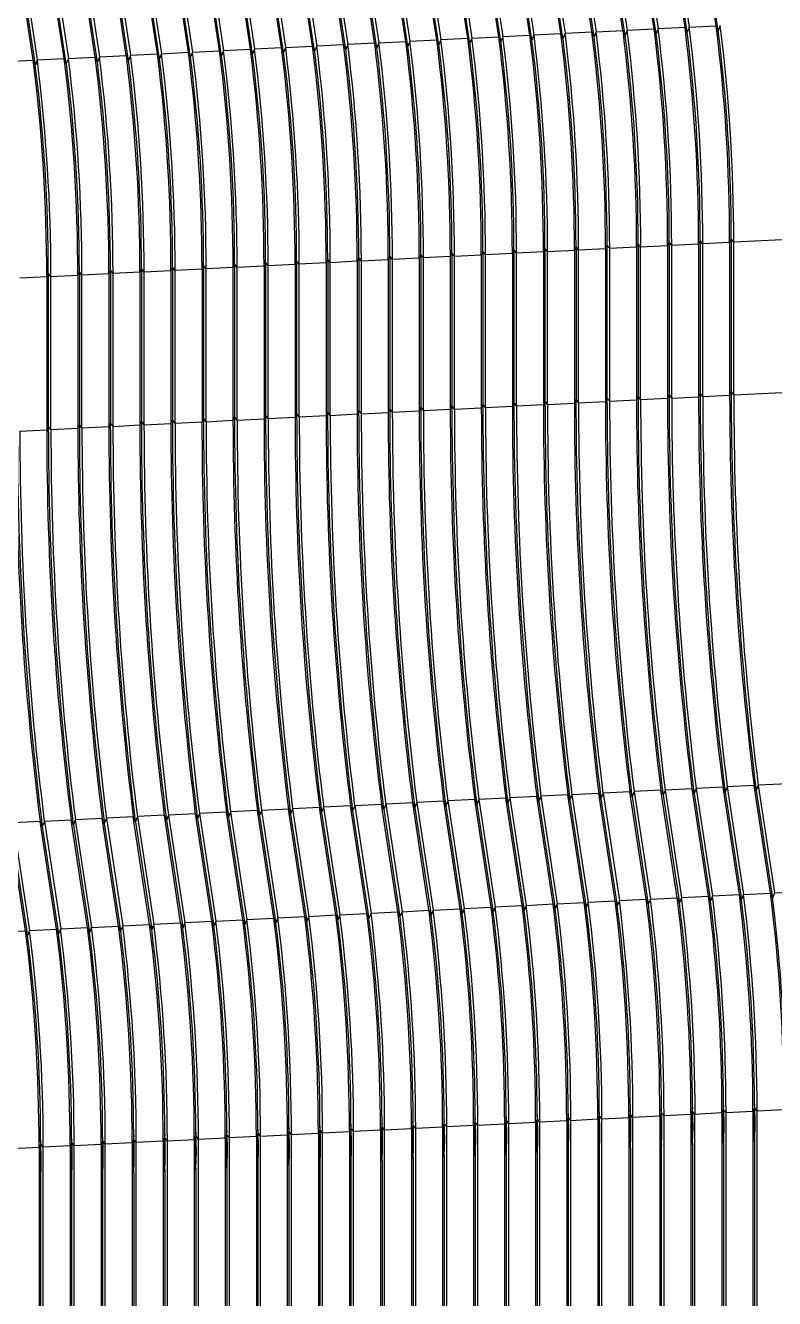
# Model space of a CAD drawing. Header units: millimetres. Extents: x 334 to 3694, y 0 to 2376.
# Drawn here: x 2542.9 to 2550.12, y 1125.11 to 1137.37 of the extents above; entities that cross this region are included whole.
import ezdxf

# ---------------------------------------------------------------- set-up
doc = ezdxf.new("R2010")
doc.units = ezdxf.units.MM
doc.header["$LTSCALE"] = 3
doc.layers.add('1_외형선', color=7, linetype='Continuous', lineweight=25)

msp = doc.modelspace()

# ---------------------------------------------------------------- linework, layer by layer
at = {"layer": '1_외형선'}
for p, q in [((2547.76, 1137.273), (2546.845, 1143.311)), ((2546.885, 1143.313), (2547.8, 1137.275)), ((2548.059, 1137.288), (2547.144, 1143.326)), ((2547.184, 1143.328), (2548.099, 1137.29)), ((2548.358, 1137.303), (2547.443, 1143.341)), ((2547.483, 1143.343), (2548.398, 1137.305)), ((2548.657, 1137.318), (2547.742, 1143.356)), ((2548.677, 1137.27), (2547.762, 1143.308)), ((2547.782, 1143.358), (2548.697, 1137.32)), ((2548.956, 1137.333), (2548.041, 1143.371)), ((2548.976, 1137.285), (2548.061, 1143.323)), ((2548.08, 1143.373), (2548.996, 1137.335)), ((2549.255, 1137.348), (2548.339, 1143.386)), ((2549.275, 1137.3), (2548.359, 1143.338)), ((2548.379, 1143.388), (2549.294, 1137.35)), ((2549.553, 1137.363), (2548.638, 1143.402)), ((2549.573, 1137.315), (2548.658, 1143.354)), ((2544.195, 1143.177), (2545.11, 1137.139)), ((2545.369, 1137.152), (2544.454, 1143.19)), ((2544.494, 1143.192), (2545.409, 1137.154)), ((2545.668, 1137.167), (2544.753, 1143.205)), ((2544.793, 1143.207), (2545.708, 1137.169)), ((2545.967, 1137.182), (2545.052, 1143.22)), ((2545.092, 1143.222), (2546.007, 1137.184)), ((2546.266, 1137.197), (2545.351, 1143.236)), ((2546.286, 1137.149), (2545.371, 1143.188)), ((2545.391, 1143.238), (2546.306, 1137.199)), ((2546.565, 1137.212), (2545.65, 1143.251)), ((2546.585, 1137.164), (2545.67, 1143.203)), ((2545.69, 1143.253), (2546.605, 1137.214)), ((2546.864, 1137.227), (2545.949, 1143.266)), ((2546.884, 1137.179), (2545.969, 1143.218)), ((2545.988, 1143.268), (2546.904, 1137.229)), ((2547.163, 1137.242), (2546.247, 1143.281)), ((2547.183, 1137.194), (2546.267, 1143.233)), ((2546.287, 1143.283), (2547.202, 1137.244)), ((2547.461, 1137.257), (2546.546, 1143.296)), ((2547.481, 1137.209), (2546.566, 1143.248)), ((2546.586, 1143.298), (2547.501, 1137.259)), ((2547.78, 1137.225), (2546.865, 1143.263)), ((2548.079, 1137.24), (2547.164, 1143.278)), ((2548.378, 1137.255), (2547.463, 1143.293)), ((2542.979, 1137.031), (2542.063, 1143.07)), ((2542.103, 1143.072), (2543.018, 1137.033)), ((2543.277, 1137.046), (2542.362, 1143.085)), ((2542.402, 1143.087), (2543.317, 1137.048)), ((2543.576, 1137.061), (2542.661, 1143.1)), ((2542.701, 1143.102), (2543.616, 1137.063)), ((2543.875, 1137.076), (2542.96, 1143.115)), ((2543.895, 1137.028), (2542.98, 1143.067)), ((2543, 1143.117), (2543.915, 1137.078)), ((2544.174, 1137.091), (2543.259, 1143.13)), ((2544.194, 1137.043), (2543.279, 1143.082)), ((2543.299, 1143.132), (2544.214, 1137.093)), ((2544.473, 1137.107), (2543.558, 1143.145)), ((2544.493, 1137.059), (2543.578, 1143.097)), ((2543.598, 1143.147), (2544.513, 1137.109)), ((2544.772, 1137.122), (2543.857, 1143.16)), ((2544.792, 1137.074), (2543.877, 1143.112)), ((2543.896, 1143.162), (2544.812, 1137.124)), ((2545.071, 1137.137), (2544.155, 1143.175)), ((2545.091, 1137.089), (2544.175, 1143.127)), ((2545.389, 1137.104), (2544.474, 1143.142)), ((2545.688, 1137.119), (2544.773, 1143.157)), ((2545.987, 1137.134), (2545.072, 1143.172)), ((2542.999, 1136.983), (2542.083, 1143.022)), ((2543.297, 1136.998), (2542.382, 1143.037)), ((2543.596, 1137.013), (2542.681, 1143.052)), ((2548.099, 1137.29), (2548.358, 1137.303)), ((2548.378, 1137.255), (2548.358, 1137.303)), ((2548.398, 1137.305), (2548.378, 1137.255)), ((2548.398, 1137.305), (2548.657, 1137.318)), ((2548.677, 1137.27), (2548.657, 1137.318)), ((2548.697, 1137.32), (2548.677, 1137.27)), ((2548.697, 1137.32), (2548.956, 1137.333)), ((2548.976, 1137.285), (2548.956, 1137.333)), ((2548.996, 1137.335), (2548.976, 1137.285)), ((2548.996, 1137.335), (2549.255, 1137.348)), ((2549.275, 1137.3), (2549.255, 1137.348)), ((2549.294, 1137.35), (2549.275, 1137.3)), ((2549.294, 1137.35), (2549.553, 1137.363)), ((2549.573, 1137.315), (2549.553, 1137.363)), ((2549.593, 1137.365), (2549.573, 1137.315)), ((2545.708, 1137.169), (2545.967, 1137.182)), ((2545.987, 1137.134), (2545.967, 1137.182)), ((2546.007, 1137.184), (2545.987, 1137.134)), ((2546.007, 1137.184), (2546.266, 1137.197)), ((2546.286, 1137.149), (2546.266, 1137.197)), ((2546.306, 1137.199), (2546.286, 1137.149)), ((2546.306, 1137.199), (2546.565, 1137.212)), ((2546.585, 1137.164), (2546.565, 1137.212)), ((2546.605, 1137.214), (2546.585, 1137.164)), ((2546.605, 1137.214), (2546.864, 1137.227)), ((2546.884, 1137.179), (2546.864, 1137.227)), ((2546.904, 1137.229), (2546.884, 1137.179)), ((2546.904, 1137.229), (2547.163, 1137.242)), ((2547.183, 1137.194), (2547.163, 1137.242)), ((2547.202, 1137.244), (2547.183, 1137.194)), ((2547.202, 1137.244), (2547.461, 1137.257)), ((2547.481, 1137.209), (2547.461, 1137.257)), ((2547.501, 1137.259), (2547.481, 1137.209)), ((2547.501, 1137.259), (2547.76, 1137.273)), ((2547.78, 1137.225), (2547.76, 1137.273)), ((2547.8, 1137.275), (2547.78, 1137.225)), ((2547.8, 1137.275), (2548.059, 1137.288)), ((2548.079, 1137.24), (2548.059, 1137.288)), ((2548.099, 1137.29), (2548.079, 1137.24)), ((2543.317, 1137.048), (2543.576, 1137.061)), ((2543.596, 1137.013), (2543.576, 1137.061)), ((2543.616, 1137.063), (2543.596, 1137.013)), ((2543.616, 1137.063), (2543.875, 1137.076)), ((2543.895, 1137.028), (2543.875, 1137.076)), ((2543.915, 1137.078), (2543.895, 1137.028)), ((2543.915, 1137.078), (2544.174, 1137.091)), ((2544.194, 1137.043), (2544.174, 1137.091)), ((2544.214, 1137.093), (2544.194, 1137.043)), ((2544.214, 1137.093), (2544.473, 1137.107)), ((2544.493, 1137.059), (2544.473, 1137.107)), ((2544.513, 1137.109), (2544.493, 1137.059)), ((2544.513, 1137.109), (2544.772, 1137.122)), ((2544.792, 1137.074), (2544.772, 1137.122)), ((2544.812, 1137.124), (2544.792, 1137.074)), ((2544.812, 1137.124), (2545.071, 1137.137)), ((2545.091, 1137.089), (2545.071, 1137.137)), ((2545.11, 1137.139), (2545.091, 1137.089)), ((2545.11, 1137.139), (2545.369, 1137.152)), ((2545.389, 1137.104), (2545.369, 1137.152)), ((2545.409, 1137.154), (2545.389, 1137.104)), ((2545.409, 1137.154), (2545.668, 1137.167)), ((2545.688, 1137.119), (2545.668, 1137.167)), ((2545.708, 1137.169), (2545.688, 1137.119)), ((2542.72, 1137.018), (2542.979, 1137.031)), ((2542.999, 1136.983), (2542.979, 1137.031)), ((2543.018, 1137.033), (2542.999, 1136.983)), ((2543.018, 1137.033), (2543.277, 1137.046)), ((2543.297, 1136.998), (2543.277, 1137.046)), ((2543.317, 1137.048), (2543.297, 1136.998)), ((2552.752, 1135.431), (2549.724, 1135.278)), ((2547.906, 1135.221), (2547.891, 1135.185)), ((2547.931, 1135.187), (2547.906, 1135.221)), ((2547.906, 1135.221), (2547.906, 1133.751)), ((2548.205, 1135.236), (2548.19, 1135.2)), ((2548.23, 1135.202), (2548.205, 1135.236)), ((2548.205, 1135.236), (2548.205, 1133.766)), ((2548.489, 1135.215), (2548.23, 1135.202)), ((2548.503, 1135.251), (2548.489, 1135.215)), ((2548.489, 1135.215), (2548.489, 1133.746)), ((2548.529, 1135.217), (2548.503, 1135.251)), ((2548.503, 1135.251), (2548.503, 1133.781)), ((2548.788, 1135.23), (2548.529, 1135.217)), ((2548.529, 1133.748), (2548.529, 1135.217)), ((2548.802, 1135.266), (2548.788, 1135.23)), ((2548.788, 1135.23), (2548.788, 1133.761)), ((2548.827, 1135.232), (2548.802, 1135.266)), ((2548.802, 1135.266), (2548.802, 1133.796)), ((2549.086, 1135.245), (2548.827, 1135.232)), ((2548.827, 1133.763), (2548.827, 1135.232)), ((2549.101, 1135.281), (2549.086, 1135.245)), ((2549.086, 1135.245), (2549.086, 1133.776)), ((2549.126, 1135.247), (2549.101, 1135.281)), ((2549.101, 1135.281), (2549.101, 1133.811)), ((2549.385, 1135.261), (2549.126, 1135.247)), ((2549.126, 1133.778), (2549.126, 1135.247)), ((2549.4, 1135.296), (2549.385, 1135.261)), ((2549.385, 1135.261), (2549.385, 1133.791)), ((2549.425, 1135.263), (2549.4, 1135.296)), ((2549.4, 1135.296), (2549.4, 1133.826)), ((2549.684, 1135.276), (2549.425, 1135.263)), ((2549.425, 1133.793), (2549.425, 1135.263)), ((2549.699, 1135.311), (2549.684, 1135.276)), ((2549.684, 1135.276), (2549.684, 1133.806)), ((2549.724, 1135.278), (2549.699, 1135.311)), ((2549.699, 1135.311), (2549.699, 1133.841)), ((2549.724, 1133.808), (2549.724, 1135.278)), ((2545.515, 1135.1), (2545.5, 1135.064)), ((2545.54, 1135.066), (2545.515, 1135.1)), ((2545.515, 1135.1), (2545.515, 1133.63)), ((2545.814, 1135.115), (2545.799, 1135.079)), ((2545.839, 1135.081), (2545.814, 1135.115)), ((2545.814, 1135.115), (2545.814, 1133.645)), ((2546.098, 1135.095), (2545.839, 1135.081)), ((2546.113, 1135.13), (2546.098, 1135.095)), ((2546.098, 1135.095), (2546.098, 1133.625)), ((2546.138, 1135.097), (2546.113, 1135.13)), ((2546.113, 1135.13), (2546.113, 1133.66)), ((2546.397, 1135.11), (2546.138, 1135.097)), ((2546.138, 1133.627), (2546.138, 1135.097)), ((2546.411, 1135.145), (2546.397, 1135.11)), ((2546.397, 1135.11), (2546.397, 1133.64)), ((2546.437, 1135.112), (2546.411, 1135.145)), ((2546.411, 1135.145), (2546.411, 1133.675)), ((2546.696, 1135.125), (2546.437, 1135.112)), ((2546.437, 1133.642), (2546.437, 1135.112)), ((2546.71, 1135.16), (2546.696, 1135.125)), ((2546.696, 1135.125), (2546.696, 1133.655)), ((2546.735, 1135.127), (2546.71, 1135.16)), ((2546.71, 1135.16), (2546.71, 1133.69)), ((2546.994, 1135.14), (2546.735, 1135.127)), ((2546.735, 1133.657), (2546.735, 1135.127)), ((2547.009, 1135.175), (2546.994, 1135.14)), ((2546.994, 1135.14), (2546.994, 1133.67)), ((2547.034, 1135.142), (2547.009, 1135.175)), ((2547.009, 1135.175), (2547.009, 1133.706)), ((2547.293, 1135.155), (2547.034, 1135.142)), ((2547.034, 1133.672), (2547.034, 1135.142)), ((2547.308, 1135.19), (2547.293, 1135.155)), ((2547.293, 1135.155), (2547.293, 1133.685)), ((2547.333, 1135.157), (2547.308, 1135.19)), ((2547.308, 1135.19), (2547.308, 1133.721)), ((2547.592, 1135.17), (2547.333, 1135.157)), ((2547.333, 1133.687), (2547.333, 1135.157)), ((2547.607, 1135.206), (2547.592, 1135.17)), ((2547.592, 1135.17), (2547.592, 1133.7)), ((2547.632, 1135.172), (2547.607, 1135.206)), ((2547.607, 1135.206), (2547.607, 1133.736)), ((2547.891, 1135.185), (2547.632, 1135.172)), ((2547.632, 1133.702), (2547.632, 1135.172)), ((2547.891, 1135.185), (2547.891, 1133.715)), ((2548.19, 1135.2), (2547.931, 1135.187)), ((2547.931, 1133.717), (2547.931, 1135.187)), ((2548.19, 1135.2), (2548.19, 1133.73)), ((2548.23, 1133.732), (2548.23, 1135.202)), ((2543.124, 1134.979), (2543.109, 1134.944)), ((2543.149, 1134.946), (2543.124, 1134.979)), ((2543.124, 1134.979), (2543.124, 1133.509)), ((2543.423, 1134.994), (2543.408, 1134.959)), ((2543.448, 1134.961), (2543.423, 1134.994)), ((2543.423, 1134.994), (2543.423, 1133.524)), ((2543.707, 1134.974), (2543.448, 1134.961)), ((2543.722, 1135.009), (2543.707, 1134.974)), ((2543.707, 1134.974), (2543.707, 1133.504)), ((2543.747, 1134.976), (2543.722, 1135.009)), ((2543.722, 1135.009), (2543.722, 1133.54)), ((2544.006, 1134.989), (2543.747, 1134.976)), ((2543.747, 1133.506), (2543.747, 1134.976)), ((2544.021, 1135.024), (2544.006, 1134.989)), ((2544.006, 1134.989), (2544.006, 1133.519)), ((2544.046, 1134.991), (2544.021, 1135.024)), ((2544.021, 1135.024), (2544.021, 1133.555)), ((2544.305, 1135.004), (2544.046, 1134.991)), ((2544.046, 1133.521), (2544.046, 1134.991)), ((2544.319, 1135.039), (2544.305, 1135.004)), ((2544.305, 1135.004), (2544.305, 1133.534)), ((2544.345, 1135.006), (2544.319, 1135.039)), ((2544.319, 1135.039), (2544.319, 1133.57)), ((2544.604, 1135.019), (2544.345, 1135.006)), ((2544.345, 1133.536), (2544.345, 1135.006)), ((2544.618, 1135.055), (2544.604, 1135.019)), ((2544.604, 1135.019), (2544.604, 1133.549)), ((2544.643, 1135.021), (2544.618, 1135.055)), ((2544.618, 1135.055), (2544.618, 1133.585)), ((2544.902, 1135.034), (2544.643, 1135.021)), ((2544.643, 1133.551), (2544.643, 1135.021)), ((2544.917, 1135.07), (2544.902, 1135.034)), ((2544.902, 1135.034), (2544.902, 1133.564)), ((2544.942, 1135.036), (2544.917, 1135.07)), ((2544.917, 1135.07), (2544.917, 1133.6)), ((2545.201, 1135.049), (2544.942, 1135.036)), ((2544.942, 1133.566), (2544.942, 1135.036)), ((2545.216, 1135.085), (2545.201, 1135.049)), ((2545.201, 1135.049), (2545.201, 1133.579)), ((2545.241, 1135.051), (2545.216, 1135.085)), ((2545.216, 1135.085), (2545.216, 1133.615)), ((2545.5, 1135.064), (2545.241, 1135.051)), ((2545.241, 1133.581), (2545.241, 1135.051)), ((2545.5, 1135.064), (2545.5, 1133.595)), ((2545.799, 1135.079), (2545.54, 1135.066)), ((2545.54, 1133.597), (2545.54, 1135.066)), ((2545.799, 1135.079), (2545.799, 1133.61)), ((2545.839, 1133.612), (2545.839, 1135.081)), ((2543.109, 1134.944), (2542.85, 1134.931)), ((2543.109, 1134.944), (2543.109, 1133.474)), ((2543.408, 1134.959), (2543.149, 1134.946)), ((2543.149, 1133.476), (2543.149, 1134.946)), ((2543.408, 1134.959), (2543.408, 1133.489)), ((2543.448, 1133.491), (2543.448, 1134.961)), ((2549.724, 1133.808), (2552.752, 1133.961)), ((2547.906, 1133.751), (2547.891, 1133.715)), ((2547.931, 1133.717), (2547.906, 1133.751)), ((2548.205, 1133.766), (2548.19, 1133.73)), ((2548.23, 1133.732), (2548.205, 1133.766)), ((2548.23, 1133.732), (2548.489, 1133.746)), ((2548.503, 1133.781), (2548.489, 1133.746)), ((2548.529, 1133.748), (2548.503, 1133.781)), ((2548.529, 1133.748), (2548.788, 1133.761)), ((2548.802, 1133.796), (2548.788, 1133.761)), ((2548.827, 1133.763), (2548.802, 1133.796)), ((2548.827, 1133.763), (2549.086, 1133.776)), ((2549.101, 1133.811), (2549.086, 1133.776)), ((2549.126, 1133.778), (2549.101, 1133.811)), ((2549.126, 1133.778), (2549.385, 1133.791)), ((2549.4, 1133.826), (2549.385, 1133.791)), ((2549.425, 1133.793), (2549.4, 1133.826)), ((2549.425, 1133.793), (2549.684, 1133.806)), ((2549.699, 1133.841), (2549.684, 1133.806)), ((2549.724, 1133.808), (2549.699, 1133.841)), ((2545.515, 1133.63), (2545.5, 1133.595)), ((2545.54, 1133.597), (2545.515, 1133.63)), ((2545.814, 1133.645), (2545.799, 1133.61)), ((2545.839, 1133.612), (2545.814, 1133.645)), ((2545.839, 1133.612), (2546.098, 1133.625)), ((2546.113, 1133.66), (2546.098, 1133.625)), ((2546.138, 1133.627), (2546.113, 1133.66)), ((2546.138, 1133.627), (2546.397, 1133.64)), ((2546.411, 1133.675), (2546.397, 1133.64)), ((2546.437, 1133.642), (2546.411, 1133.675)), ((2546.437, 1133.642), (2546.696, 1133.655)), ((2546.71, 1133.69), (2546.696, 1133.655)), ((2546.735, 1133.657), (2546.71, 1133.69)), ((2546.735, 1133.657), (2546.994, 1133.67)), ((2547.009, 1133.706), (2546.994, 1133.67)), ((2547.034, 1133.672), (2547.009, 1133.706)), ((2547.034, 1133.672), (2547.293, 1133.685)), ((2547.308, 1133.721), (2547.293, 1133.685)), ((2547.333, 1133.687), (2547.308, 1133.721)), ((2547.333, 1133.687), (2547.592, 1133.7)), ((2547.607, 1133.736), (2547.592, 1133.7)), ((2547.632, 1133.702), (2547.607, 1133.736)), ((2547.632, 1133.702), (2547.891, 1133.715)), ((2547.931, 1133.717), (2548.19, 1133.73)), ((2543.124, 1133.509), (2543.109, 1133.474)), ((2543.149, 1133.476), (2543.124, 1133.509)), ((2543.423, 1133.524), (2543.408, 1133.489)), ((2543.448, 1133.491), (2543.423, 1133.524)), ((2543.448, 1133.491), (2543.707, 1133.504)), ((2543.722, 1133.54), (2543.707, 1133.504)), ((2543.747, 1133.506), (2543.722, 1133.54)), ((2543.747, 1133.506), (2544.006, 1133.519)), ((2544.021, 1133.555), (2544.006, 1133.519)), ((2544.046, 1133.521), (2544.021, 1133.555)), ((2544.046, 1133.521), (2544.305, 1133.534)), ((2544.319, 1133.57), (2544.305, 1133.534)), ((2544.345, 1133.536), (2544.319, 1133.57)), ((2544.345, 1133.536), (2544.604, 1133.549)), ((2544.618, 1133.585), (2544.604, 1133.549)), ((2544.643, 1133.551), (2544.618, 1133.585)), ((2544.643, 1133.551), (2544.902, 1133.564)), ((2544.917, 1133.6), (2544.902, 1133.564)), ((2544.942, 1133.566), (2544.917, 1133.6)), ((2544.942, 1133.566), (2545.201, 1133.579)), ((2545.216, 1133.615), (2545.201, 1133.579)), ((2545.241, 1133.581), (2545.216, 1133.615)), ((2545.241, 1133.581), (2545.5, 1133.595)), ((2545.54, 1133.597), (2545.799, 1133.61)), ((2542.85, 1133.461), (2543.109, 1133.474)), ((2543.149, 1133.476), (2543.408, 1133.489)), ((2552.988, 1130.203), (2549.959, 1130.051)), ((2547.828, 1129.943), (2547.568, 1129.93)), ((2547.847, 1129.895), (2547.828, 1129.943)), ((2547.984, 1128.908), (2547.828, 1129.943)), ((2547.867, 1129.945), (2547.847, 1129.895)), ((2548.126, 1129.958), (2547.867, 1129.945)), ((2547.867, 1129.945), (2548.024, 1128.91)), ((2548.146, 1129.91), (2548.126, 1129.958)), ((2548.283, 1128.923), (2548.126, 1129.958)), ((2548.166, 1129.96), (2548.146, 1129.91)), ((2548.425, 1129.973), (2548.166, 1129.96)), ((2548.166, 1129.96), (2548.323, 1128.925)), ((2548.445, 1129.925), (2548.425, 1129.973)), ((2548.582, 1128.938), (2548.425, 1129.973)), ((2548.465, 1129.975), (2548.445, 1129.925)), ((2548.724, 1129.988), (2548.465, 1129.975)), ((2548.465, 1129.975), (2548.622, 1128.94)), ((2548.744, 1129.94), (2548.724, 1129.988)), ((2548.881, 1128.953), (2548.724, 1129.988)), ((2548.764, 1129.99), (2548.744, 1129.94)), ((2549.023, 1130.003), (2548.764, 1129.99)), ((2548.764, 1129.99), (2548.921, 1128.955)), ((2549.043, 1129.955), (2549.023, 1130.003)), ((2549.18, 1128.968), (2549.023, 1130.003)), ((2549.063, 1130.005), (2549.043, 1129.955)), ((2549.043, 1129.955), (2549.2, 1128.92)), ((2549.322, 1130.018), (2549.063, 1130.005)), ((2549.063, 1130.005), (2549.22, 1128.97)), ((2549.342, 1129.97), (2549.322, 1130.018)), ((2549.479, 1128.983), (2549.322, 1130.018)), ((2549.362, 1130.02), (2549.342, 1129.97)), ((2549.342, 1129.97), (2549.499, 1128.935)), ((2549.621, 1130.033), (2549.362, 1130.02)), ((2549.362, 1130.02), (2549.519, 1128.985)), ((2549.641, 1129.985), (2549.621, 1130.033)), ((2549.778, 1128.998), (2549.621, 1130.033)), ((2549.661, 1130.035), (2549.641, 1129.985)), ((2549.641, 1129.985), (2549.797, 1128.95)), ((2549.92, 1130.048), (2549.661, 1130.035)), ((2549.661, 1130.035), (2549.817, 1129)), ((2549.939, 1130.001), (2549.92, 1130.048)), ((2550.076, 1129.013), (2549.92, 1130.048)), ((2549.959, 1130.051), (2549.939, 1130.001)), ((2549.939, 1130.001), (2550.096, 1128.965)), ((2549.959, 1130.051), (2550.116, 1129.015)), ((2545.437, 1129.822), (2545.178, 1129.809)), ((2545.457, 1129.774), (2545.437, 1129.822)), ((2545.594, 1128.787), (2545.437, 1129.822)), ((2545.476, 1129.824), (2545.457, 1129.774)), ((2545.736, 1129.837), (2545.476, 1129.824)), ((2545.476, 1129.824), (2545.633, 1128.789)), ((2545.755, 1129.789), (2545.736, 1129.837)), ((2545.892, 1128.802), (2545.736, 1129.837)), ((2545.775, 1129.839), (2545.755, 1129.789)), ((2546.034, 1129.852), (2545.775, 1129.839)), ((2545.775, 1129.839), (2545.932, 1128.804)), ((2546.054, 1129.804), (2546.034, 1129.852)), ((2546.191, 1128.817), (2546.034, 1129.852)), ((2546.074, 1129.854), (2546.054, 1129.804)), ((2546.333, 1129.867), (2546.074, 1129.854)), ((2546.074, 1129.854), (2546.231, 1128.819)), ((2546.353, 1129.819), (2546.333, 1129.867)), ((2546.49, 1128.832), (2546.333, 1129.867)), ((2546.373, 1129.869), (2546.353, 1129.819)), ((2546.353, 1129.819), (2546.51, 1128.784)), ((2546.632, 1129.882), (2546.373, 1129.869)), ((2546.373, 1129.869), (2546.53, 1128.834)), ((2546.652, 1129.834), (2546.632, 1129.882)), ((2546.789, 1128.847), (2546.632, 1129.882)), ((2546.672, 1129.884), (2546.652, 1129.834)), ((2546.652, 1129.834), (2546.809, 1128.799)), ((2546.931, 1129.898), (2546.672, 1129.884)), ((2546.672, 1129.884), (2546.829, 1128.849)), ((2546.951, 1129.85), (2546.931, 1129.898)), ((2547.088, 1128.862), (2546.931, 1129.898)), ((2546.971, 1129.9), (2546.951, 1129.85)), ((2546.951, 1129.85), (2547.108, 1128.814)), ((2547.23, 1129.913), (2546.971, 1129.9)), ((2546.971, 1129.9), (2547.128, 1128.864)), ((2547.25, 1129.865), (2547.23, 1129.913)), ((2547.387, 1128.877), (2547.23, 1129.913)), ((2547.27, 1129.915), (2547.25, 1129.865)), ((2547.25, 1129.865), (2547.407, 1128.829)), ((2547.529, 1129.928), (2547.27, 1129.915)), ((2547.27, 1129.915), (2547.427, 1128.879)), ((2547.549, 1129.88), (2547.529, 1129.928)), ((2547.686, 1128.893), (2547.529, 1129.928)), ((2547.568, 1129.93), (2547.549, 1129.88)), ((2547.549, 1129.88), (2547.705, 1128.845)), ((2547.568, 1129.93), (2547.725, 1128.895)), ((2547.847, 1129.895), (2548.004, 1128.86)), ((2548.146, 1129.91), (2548.303, 1128.875)), ((2548.445, 1129.925), (2548.602, 1128.89)), ((2548.744, 1129.94), (2548.901, 1128.905)), ((2543.046, 1129.701), (2542.787, 1129.688)), ((2543.066, 1129.653), (2543.046, 1129.701)), ((2543.203, 1128.666), (2543.046, 1129.701)), ((2543.086, 1129.703), (2543.066, 1129.653)), ((2543.345, 1129.716), (2543.086, 1129.703)), ((2543.086, 1129.703), (2543.243, 1128.668)), ((2543.365, 1129.668), (2543.345, 1129.716)), ((2543.502, 1128.681), (2543.345, 1129.716)), ((2543.384, 1129.718), (2543.365, 1129.668)), ((2543.643, 1129.732), (2543.384, 1129.718)), ((2543.384, 1129.718), (2543.541, 1128.683)), ((2543.663, 1129.684), (2543.643, 1129.732)), ((2543.8, 1128.696), (2543.643, 1129.732)), ((2543.683, 1129.734), (2543.663, 1129.684)), ((2543.942, 1129.747), (2543.683, 1129.734)), ((2543.683, 1129.734), (2543.84, 1128.698)), ((2543.962, 1129.699), (2543.942, 1129.747)), ((2544.099, 1128.711), (2543.942, 1129.747)), ((2543.982, 1129.749), (2543.962, 1129.699)), ((2543.962, 1129.699), (2544.119, 1128.663)), ((2544.241, 1129.762), (2543.982, 1129.749)), ((2543.982, 1129.749), (2544.139, 1128.713)), ((2544.261, 1129.714), (2544.241, 1129.762)), ((2544.398, 1128.727), (2544.241, 1129.762)), ((2544.281, 1129.764), (2544.261, 1129.714)), ((2544.261, 1129.714), (2544.418, 1128.679)), ((2544.54, 1129.777), (2544.281, 1129.764)), ((2544.281, 1129.764), (2544.438, 1128.729)), ((2544.56, 1129.729), (2544.54, 1129.777)), ((2544.697, 1128.742), (2544.54, 1129.777)), ((2544.58, 1129.779), (2544.56, 1129.729)), ((2544.56, 1129.729), (2544.717, 1128.694)), ((2544.839, 1129.792), (2544.58, 1129.779)), ((2544.58, 1129.779), (2544.737, 1128.744)), ((2544.859, 1129.744), (2544.839, 1129.792)), ((2544.996, 1128.757), (2544.839, 1129.792)), ((2544.879, 1129.794), (2544.859, 1129.744)), ((2544.859, 1129.744), (2545.016, 1128.709)), ((2545.138, 1129.807), (2544.879, 1129.794)), ((2544.879, 1129.794), (2545.036, 1128.759)), ((2545.158, 1129.759), (2545.138, 1129.807)), ((2545.295, 1128.772), (2545.138, 1129.807)), ((2545.178, 1129.809), (2545.158, 1129.759)), ((2545.158, 1129.759), (2545.315, 1128.724)), ((2545.178, 1129.809), (2545.335, 1128.774)), ((2545.457, 1129.774), (2545.613, 1128.739)), ((2545.755, 1129.789), (2545.912, 1128.754)), ((2546.054, 1129.804), (2546.211, 1128.769)), ((2542.904, 1128.651), (2542.747, 1129.686)), ((2542.767, 1129.638), (2542.924, 1128.603)), ((2542.787, 1129.688), (2542.944, 1128.653)), ((2543.066, 1129.653), (2543.223, 1128.618)), ((2543.365, 1129.668), (2543.521, 1128.633)), ((2543.663, 1129.684), (2543.82, 1128.648)), ((2550.116, 1129.015), (2553.145, 1129.168)), ((2548.921, 1128.955), (2549.18, 1128.968)), ((2549.2, 1128.92), (2549.18, 1128.968)), ((2549.22, 1128.97), (2549.2, 1128.92)), ((2549.22, 1128.97), (2549.479, 1128.983)), ((2549.499, 1128.935), (2549.479, 1128.983)), ((2549.519, 1128.985), (2549.499, 1128.935)), ((2549.519, 1128.985), (2549.778, 1128.998)), ((2549.797, 1128.95), (2549.778, 1128.998)), ((2549.817, 1129), (2549.797, 1128.95)), ((2549.817, 1129), (2550.076, 1129.013)), ((2550.096, 1128.965), (2550.076, 1129.013)), ((2550.116, 1129.015), (2550.096, 1128.965)), ((2546.53, 1128.834), (2546.789, 1128.847)), ((2546.809, 1128.799), (2546.789, 1128.847)), ((2546.829, 1128.849), (2546.809, 1128.799)), ((2546.829, 1128.849), (2547.088, 1128.862)), ((2547.108, 1128.814), (2547.088, 1128.862)), ((2547.128, 1128.864), (2547.108, 1128.814)), ((2547.128, 1128.864), (2547.387, 1128.877)), ((2547.407, 1128.829), (2547.387, 1128.877)), ((2547.427, 1128.879), (2547.407, 1128.829)), ((2547.427, 1128.879), (2547.686, 1128.893)), ((2547.705, 1128.845), (2547.686, 1128.893)), ((2547.725, 1128.895), (2547.705, 1128.845)), ((2547.725, 1128.895), (2547.984, 1128.908)), ((2548.004, 1128.86), (2547.984, 1128.908)), ((2548.024, 1128.91), (2548.004, 1128.86)), ((2548.024, 1128.91), (2548.283, 1128.923)), ((2548.303, 1128.875), (2548.283, 1128.923)), ((2548.323, 1128.925), (2548.303, 1128.875)), ((2548.323, 1128.925), (2548.582, 1128.938)), ((2548.602, 1128.89), (2548.582, 1128.938)), ((2548.622, 1128.94), (2548.602, 1128.89)), ((2548.622, 1128.94), (2548.881, 1128.953)), ((2548.901, 1128.905), (2548.881, 1128.953)), ((2548.921, 1128.955), (2548.901, 1128.905)), ((2544.139, 1128.713), (2544.398, 1128.727)), ((2544.418, 1128.679), (2544.398, 1128.727)), ((2544.438, 1128.729), (2544.418, 1128.679)), ((2544.438, 1128.729), (2544.697, 1128.742)), ((2544.717, 1128.694), (2544.697, 1128.742)), ((2544.737, 1128.744), (2544.717, 1128.694)), ((2544.737, 1128.744), (2544.996, 1128.757)), ((2545.016, 1128.709), (2544.996, 1128.757)), ((2545.036, 1128.759), (2545.016, 1128.709)), ((2545.036, 1128.759), (2545.295, 1128.772)), ((2545.315, 1128.724), (2545.295, 1128.772)), ((2545.335, 1128.774), (2545.315, 1128.724)), ((2545.335, 1128.774), (2545.594, 1128.787)), ((2545.613, 1128.739), (2545.594, 1128.787)), ((2545.633, 1128.789), (2545.613, 1128.739)), ((2545.633, 1128.789), (2545.892, 1128.802)), ((2545.912, 1128.754), (2545.892, 1128.802)), ((2545.932, 1128.804), (2545.912, 1128.754)), ((2545.932, 1128.804), (2546.191, 1128.817)), ((2546.211, 1128.769), (2546.191, 1128.817)), ((2546.231, 1128.819), (2546.211, 1128.769)), ((2546.231, 1128.819), (2546.49, 1128.832)), ((2546.51, 1128.784), (2546.49, 1128.832)), ((2546.53, 1128.834), (2546.51, 1128.784)), ((2542.645, 1128.638), (2542.904, 1128.651)), ((2542.924, 1128.603), (2542.904, 1128.651)), ((2542.944, 1128.653), (2542.924, 1128.603)), ((2542.944, 1128.653), (2543.203, 1128.666)), ((2543.223, 1128.618), (2543.203, 1128.666)), ((2543.243, 1128.668), (2543.223, 1128.618)), ((2543.243, 1128.668), (2543.502, 1128.681)), ((2543.521, 1128.633), (2543.502, 1128.681)), ((2543.541, 1128.683), (2543.521, 1128.633)), ((2543.541, 1128.683), (2543.8, 1128.696)), ((2543.82, 1128.648), (2543.8, 1128.696)), ((2543.84, 1128.698), (2543.82, 1128.648)), ((2543.84, 1128.698), (2544.099, 1128.711)), ((2544.119, 1128.663), (2544.099, 1128.711)), ((2544.139, 1128.713), (2544.119, 1128.663)), ((2547.831, 1126.877), (2547.83, 1126.838)), ((2547.833, 1126.838), (2547.831, 1126.877)), ((2548.13, 1126.892), (2548.129, 1126.853)), ((2548.132, 1126.853), (2548.13, 1126.892)), ((2548.429, 1126.907), (2548.427, 1126.868)), ((2548.431, 1126.868), (2548.429, 1126.907)), ((2548.726, 1126.883), (2548.713, 1126.85)), ((2548.727, 1126.922), (2548.726, 1126.883)), ((2548.73, 1126.883), (2548.727, 1126.922)), ((2548.753, 1126.852), (2548.73, 1126.883)), ((2549.025, 1126.898), (2549.012, 1126.866)), ((2549.026, 1126.937), (2549.025, 1126.898)), ((2549.028, 1126.898), (2549.026, 1126.937)), ((2549.052, 1126.868), (2549.028, 1126.898)), ((2549.311, 1126.881), (2549.052, 1126.868)), ((2549.324, 1126.913), (2549.311, 1126.881)), ((2549.311, 1126.881), (2549.311, 1110.436)), ((2549.325, 1126.952), (2549.324, 1126.913)), ((2549.327, 1126.913), (2549.325, 1126.952)), ((2549.35, 1126.883), (2549.327, 1126.913)), ((2549.609, 1126.896), (2549.35, 1126.883)), ((2549.35, 1110.438), (2549.35, 1126.883)), ((2549.623, 1126.928), (2549.609, 1126.896)), ((2549.609, 1126.896), (2549.609, 1110.451)), ((2549.624, 1126.968), (2549.623, 1126.928)), ((2549.626, 1126.928), (2549.624, 1126.968)), ((2549.649, 1126.898), (2549.626, 1126.928)), ((2549.908, 1126.911), (2549.649, 1126.898)), ((2549.649, 1110.453), (2549.649, 1126.898)), ((2549.922, 1126.943), (2549.908, 1126.911)), ((2549.908, 1126.911), (2549.908, 1110.466)), ((2549.923, 1126.983), (2549.922, 1126.943)), ((2549.925, 1126.944), (2549.923, 1126.983)), ((2549.948, 1126.913), (2549.925, 1126.944)), ((2550.207, 1126.926), (2549.948, 1126.913)), ((2549.948, 1110.469), (2549.948, 1126.913)), ((2545.44, 1126.756), (2545.439, 1126.717)), ((2545.442, 1126.717), (2545.44, 1126.756)), ((2545.739, 1126.771), (2545.738, 1126.732)), ((2545.741, 1126.732), (2545.739, 1126.771)), ((2546.038, 1126.786), (2546.037, 1126.747)), ((2546.04, 1126.747), (2546.038, 1126.786)), ((2546.335, 1126.762), (2546.322, 1126.73)), ((2546.337, 1126.801), (2546.335, 1126.762)), ((2546.339, 1126.762), (2546.337, 1126.801)), ((2546.362, 1126.732), (2546.339, 1126.762)), ((2546.634, 1126.777), (2546.621, 1126.745)), ((2546.635, 1126.817), (2546.634, 1126.777)), ((2546.638, 1126.778), (2546.635, 1126.817)), ((2546.661, 1126.747), (2546.638, 1126.778)), ((2546.92, 1126.76), (2546.661, 1126.747)), ((2546.933, 1126.792), (2546.92, 1126.76)), ((2546.92, 1126.76), (2546.92, 1109.612)), ((2546.934, 1126.832), (2546.933, 1126.792)), ((2546.936, 1126.793), (2546.934, 1126.832)), ((2546.96, 1126.762), (2546.936, 1126.793)), ((2547.219, 1126.775), (2546.96, 1126.762)), ((2546.96, 1109.614), (2546.96, 1126.762)), ((2547.232, 1126.808), (2547.219, 1126.775)), ((2547.219, 1126.775), (2547.219, 1110.821)), ((2547.233, 1126.847), (2547.232, 1126.808)), ((2547.235, 1126.808), (2547.233, 1126.847)), ((2547.258, 1126.777), (2547.235, 1126.808)), ((2547.517, 1126.79), (2547.258, 1126.777)), ((2547.258, 1110.823), (2547.258, 1126.777)), ((2547.531, 1126.823), (2547.517, 1126.79)), ((2547.517, 1126.79), (2547.517, 1110.836)), ((2547.532, 1126.862), (2547.531, 1126.823)), ((2547.534, 1126.823), (2547.532, 1126.862)), ((2547.557, 1126.792), (2547.534, 1126.823)), ((2547.816, 1126.805), (2547.557, 1126.792)), ((2547.557, 1110.838), (2547.557, 1126.792)), ((2547.83, 1126.838), (2547.816, 1126.805)), ((2547.816, 1126.805), (2547.816, 1110.361)), ((2547.856, 1126.807), (2547.833, 1126.838)), ((2548.115, 1126.82), (2547.856, 1126.807)), ((2547.856, 1110.363), (2547.856, 1126.807)), ((2548.129, 1126.853), (2548.115, 1126.82)), ((2548.115, 1126.82), (2548.115, 1110.376)), ((2548.155, 1126.822), (2548.132, 1126.853)), ((2548.414, 1126.835), (2548.155, 1126.822)), ((2548.155, 1110.378), (2548.155, 1126.822)), ((2548.427, 1126.868), (2548.414, 1126.835)), ((2548.414, 1126.835), (2548.414, 1110.391)), ((2548.454, 1126.837), (2548.431, 1126.868)), ((2548.713, 1126.85), (2548.454, 1126.837)), ((2548.454, 1110.393), (2548.454, 1126.837)), ((2548.713, 1126.85), (2548.713, 1110.406)), ((2549.012, 1126.866), (2548.753, 1126.852)), ((2548.753, 1110.408), (2548.753, 1126.852)), ((2549.012, 1126.866), (2549.012, 1110.421)), ((2549.052, 1110.423), (2549.052, 1126.868)), ((2543.049, 1126.635), (2543.048, 1126.596)), ((2543.051, 1126.596), (2543.049, 1126.635)), ((2543.348, 1126.651), (2543.347, 1126.611)), ((2543.35, 1126.611), (2543.348, 1126.651)), ((2543.647, 1126.666), (2543.646, 1126.626)), ((2543.649, 1126.627), (2543.647, 1126.666)), ((2543.945, 1126.642), (2543.931, 1126.609)), ((2543.946, 1126.681), (2543.945, 1126.642)), ((2543.948, 1126.642), (2543.946, 1126.681)), ((2543.971, 1126.611), (2543.948, 1126.642)), ((2544.243, 1126.657), (2544.23, 1126.624)), ((2544.245, 1126.696), (2544.243, 1126.657)), ((2544.247, 1126.657), (2544.245, 1126.696)), ((2544.27, 1126.626), (2544.247, 1126.657)), ((2544.529, 1126.639), (2544.27, 1126.626)), ((2544.542, 1126.672), (2544.529, 1126.639)), ((2544.529, 1126.639), (2544.529, 1109.492)), ((2544.543, 1126.711), (2544.542, 1126.672)), ((2544.546, 1126.672), (2544.543, 1126.711)), ((2544.569, 1126.641), (2544.546, 1126.672)), ((2544.828, 1126.654), (2544.569, 1126.641)), ((2544.569, 1109.494), (2544.569, 1126.641)), ((2544.841, 1126.687), (2544.828, 1126.654)), ((2544.828, 1126.654), (2544.828, 1109.507)), ((2544.842, 1126.726), (2544.841, 1126.687)), ((2544.844, 1126.687), (2544.842, 1126.726)), ((2544.868, 1126.656), (2544.844, 1126.687)), ((2545.127, 1126.669), (2544.868, 1126.656)), ((2544.868, 1109.509), (2544.868, 1126.656)), ((2545.14, 1126.702), (2545.127, 1126.669)), ((2545.127, 1126.669), (2545.127, 1109.522)), ((2545.141, 1126.741), (2545.14, 1126.702)), ((2545.143, 1126.702), (2545.141, 1126.741)), ((2545.166, 1126.671), (2545.143, 1126.702)), ((2545.425, 1126.684), (2545.166, 1126.671)), ((2545.166, 1109.524), (2545.166, 1126.671)), ((2545.439, 1126.717), (2545.425, 1126.684)), ((2545.425, 1126.684), (2545.425, 1109.537)), ((2545.465, 1126.686), (2545.442, 1126.717)), ((2545.724, 1126.699), (2545.465, 1126.686)), ((2545.465, 1109.539), (2545.465, 1126.686)), ((2545.738, 1126.732), (2545.724, 1126.699)), ((2545.724, 1126.699), (2545.724, 1109.552)), ((2545.764, 1126.701), (2545.741, 1126.732)), ((2546.023, 1126.715), (2545.764, 1126.701)), ((2545.764, 1109.554), (2545.764, 1126.701)), ((2546.037, 1126.747), (2546.023, 1126.715)), ((2546.023, 1126.715), (2546.023, 1109.567)), ((2546.063, 1126.717), (2546.04, 1126.747)), ((2546.322, 1126.73), (2546.063, 1126.717)), ((2546.063, 1109.569), (2546.063, 1126.717)), ((2546.322, 1126.73), (2546.322, 1109.582)), ((2546.621, 1126.745), (2546.362, 1126.732)), ((2546.362, 1109.584), (2546.362, 1126.732)), ((2546.621, 1126.745), (2546.621, 1109.597)), ((2546.661, 1109.599), (2546.661, 1126.747)), ((2543.035, 1126.564), (2542.776, 1126.551)), ((2543.048, 1126.596), (2543.035, 1126.564)), ((2543.035, 1126.564), (2543.035, 1109.416)), ((2543.074, 1126.566), (2543.051, 1126.596)), ((2543.333, 1126.579), (2543.074, 1126.566)), ((2543.074, 1109.418), (2543.074, 1126.566)), ((2543.347, 1126.611), (2543.333, 1126.579)), ((2543.333, 1126.579), (2543.333, 1109.431)), ((2543.373, 1126.581), (2543.35, 1126.611)), ((2543.632, 1126.594), (2543.373, 1126.581)), ((2543.373, 1109.433), (2543.373, 1126.581)), ((2543.646, 1126.626), (2543.632, 1126.594)), ((2543.632, 1126.594), (2543.632, 1109.446)), ((2543.672, 1126.596), (2543.649, 1126.627)), ((2543.931, 1126.609), (2543.672, 1126.596)), ((2543.672, 1109.448), (2543.672, 1126.596)), ((2543.931, 1126.609), (2543.931, 1109.462)), ((2544.23, 1126.624), (2543.971, 1126.611)), ((2543.971, 1109.464), (2543.971, 1126.611)), ((2544.23, 1126.624), (2544.23, 1109.477)), ((2544.27, 1109.479), (2544.27, 1126.626)), ((2547.831, 1126.515), (2547.831, 1110.362)), ((2548.13, 1126.53), (2548.13, 1110.377)), ((2548.429, 1126.545), (2548.429, 1110.392)), ((2548.728, 1126.56), (2548.728, 1110.407)), ((2549.026, 1126.576), (2549.026, 1110.422)), ((2549.325, 1126.591), (2549.325, 1110.437)), ((2549.624, 1126.606), (2549.624, 1110.452)), ((2549.923, 1126.621), (2549.923, 1110.467)), ((2545.44, 1126.394), (2545.44, 1109.573)), ((2545.739, 1126.41), (2545.739, 1109.588)), ((2546.038, 1126.425), (2546.038, 1109.603)), ((2546.337, 1126.44), (2546.337, 1109.618)), ((2546.636, 1126.455), (2546.636, 1109.633)), ((2546.934, 1126.47), (2546.934, 1109.648)), ((2547.233, 1126.485), (2547.233, 1110.821)), ((2547.532, 1126.5), (2547.532, 1110.836)), ((2543.049, 1126.274), (2543.049, 1109.452)), ((2543.348, 1126.289), (2543.348, 1109.467)), ((2543.647, 1126.304), (2543.647, 1109.482)), ((2543.946, 1126.319), (2543.946, 1109.497)), ((2544.245, 1126.334), (2544.245, 1109.512)), ((2544.544, 1126.349), (2544.544, 1109.527)), ((2544.842, 1126.364), (2544.842, 1109.542)), ((2545.141, 1126.379), (2545.141, 1109.557))]:
    msp.add_line(p, q, dxfattribs=at)
for centre, radius, start, end in [((2531.808, 1135.218), 16.681, 359.9893, 7.1781), ((2531.848, 1135.22), 16.681, 359.9893, 7.1781), ((2532.107, 1135.234), 16.681, 359.9893, 7.1781), ((2532.147, 1135.236), 16.681, 359.9893, 7.1781), ((2532.406, 1135.249), 16.681, 359.9893, 7.1781), ((2532.445, 1135.251), 16.681, 359.9893, 7.1781), ((2532.704, 1135.264), 16.681, 359.9893, 7.1781), ((2533.386, 1135.299), 16.014, 359.9893, 7.1781), ((2532.744, 1135.266), 16.681, 359.9893, 7.1781), ((2533.003, 1135.279), 16.681, 359.9893, 7.1781), ((2533.685, 1135.314), 16.014, 359.9893, 7.1781), ((2533.043, 1135.281), 16.681, 359.9893, 7.1781), ((2529.417, 1135.098), 16.681, 359.9893, 7.1781), ((2529.457, 1135.1), 16.681, 359.9893, 7.1781), ((2529.716, 1135.113), 16.681, 359.9893, 7.1781), ((2529.756, 1135.115), 16.681, 359.9893, 7.1781), ((2530.015, 1135.128), 16.681, 359.9893, 7.1781), ((2530.055, 1135.13), 16.681, 359.9893, 7.1781), ((2530.314, 1135.143), 16.681, 359.9893, 7.1781), ((2530.996, 1135.178), 16.014, 359.9893, 7.1781), ((2530.353, 1135.145), 16.681, 359.9893, 7.1781), ((2530.612, 1135.158), 16.681, 359.9893, 7.1781), ((2531.294, 1135.193), 16.014, 359.9893, 7.1781), ((2530.652, 1135.16), 16.681, 359.9893, 7.1781), ((2530.911, 1135.173), 16.681, 359.9893, 7.1781), ((2531.593, 1135.209), 16.014, 359.9893, 7.1781), ((2530.951, 1135.175), 16.681, 359.9893, 7.1781), ((2531.21, 1135.188), 16.681, 359.9893, 7.1781), ((2531.892, 1135.224), 16.014, 359.9893, 7.1781), ((2531.25, 1135.19), 16.681, 359.9893, 7.1781), ((2531.509, 1135.203), 16.681, 359.9893, 7.1781), ((2532.191, 1135.239), 16.014, 359.9893, 7.1781), ((2531.549, 1135.205), 16.681, 359.9893, 7.1781), ((2532.49, 1135.254), 16.014, 359.9893, 7.1781), ((2532.789, 1135.269), 16.014, 359.9893, 7.1781), ((2533.088, 1135.284), 16.014, 359.9893, 7.1781), ((2527.026, 1134.977), 16.681, 359.9893, 7.1781), ((2527.066, 1134.979), 16.681, 359.9893, 7.1781), ((2527.325, 1134.992), 16.681, 359.9893, 7.1781), ((2527.365, 1134.994), 16.681, 359.9893, 7.1781), ((2527.624, 1135.007), 16.681, 359.9893, 7.1781), ((2527.664, 1135.009), 16.681, 359.9893, 7.1781), ((2527.923, 1135.022), 16.681, 359.9893, 7.1781), ((2528.605, 1135.058), 16.014, 359.9893, 7.1781), ((2527.963, 1135.024), 16.681, 359.9893, 7.1781), ((2528.222, 1135.037), 16.681, 359.9893, 7.1781), ((2528.904, 1135.073), 16.014, 359.9893, 7.1781), ((2528.261, 1135.039), 16.681, 359.9893, 7.1781), ((2528.52, 1135.052), 16.681, 359.9893, 7.1781), ((2529.202, 1135.088), 16.014, 359.9893, 7.1781), ((2528.56, 1135.054), 16.681, 359.9893, 7.1781), ((2528.819, 1135.067), 16.681, 359.9893, 7.1781), ((2529.501, 1135.103), 16.014, 359.9893, 7.1781), ((2528.859, 1135.069), 16.681, 359.9893, 7.1781), ((2529.118, 1135.083), 16.681, 359.9893, 7.1781), ((2529.8, 1135.118), 16.014, 359.9893, 7.1781), ((2529.158, 1135.085), 16.681, 359.9893, 7.1781), ((2530.099, 1135.133), 16.014, 359.9893, 7.1781), ((2530.398, 1135.148), 16.014, 359.9893, 7.1781), ((2530.697, 1135.163), 16.014, 359.9893, 7.1781), ((2526.428, 1134.947), 16.681, 359.9893, 7.1781), ((2527.11, 1134.982), 16.014, 359.9893, 7.1781), ((2526.468, 1134.949), 16.681, 359.9893, 7.1781), ((2526.727, 1134.962), 16.681, 359.9893, 7.1781), ((2527.409, 1134.997), 16.014, 359.9893, 7.1781), ((2526.767, 1134.964), 16.681, 359.9893, 7.1781), ((2527.708, 1135.012), 16.014, 359.9893, 7.1781), ((2528.007, 1135.027), 16.014, 359.9893, 7.1781), ((2528.306, 1135.042), 16.014, 359.9893, 7.1781), ((2578.599, 1133.745), 30.693, 179.9893, 187.1781), ((2578.897, 1133.76), 30.693, 179.9893, 187.1781), ((2578.514, 1133.74), 30.026, 179.9893, 187.1781), ((2579.196, 1133.775), 30.693, 179.9893, 187.1781), ((2578.554, 1133.742), 30.026, 179.9893, 187.1781), ((2578.813, 1133.755), 30.026, 179.9893, 187.1781), ((2579.495, 1133.79), 30.693, 179.9893, 187.1781), ((2578.853, 1133.757), 30.026, 179.9893, 187.1781), ((2579.112, 1133.77), 30.026, 179.9893, 187.1781), ((2579.794, 1133.805), 30.693, 179.9893, 187.1781), ((2579.152, 1133.772), 30.026, 179.9893, 187.1781), ((2579.411, 1133.785), 30.026, 179.9893, 187.1781), ((2580.093, 1133.821), 30.693, 179.9893, 187.1781), ((2579.451, 1133.787), 30.026, 179.9893, 187.1781), ((2579.71, 1133.8), 30.026, 179.9893, 187.1781), ((2580.392, 1133.836), 30.693, 179.9893, 187.1781), ((2579.75, 1133.802), 30.026, 179.9893, 187.1781), ((2576.208, 1133.624), 30.693, 179.9893, 187.1781), ((2576.506, 1133.639), 30.693, 179.9893, 187.1781), ((2576.123, 1133.619), 30.026, 179.9893, 187.1781), ((2576.805, 1133.655), 30.693, 179.9893, 187.1781), ((2576.163, 1133.621), 30.026, 179.9893, 187.1781), ((2576.422, 1133.634), 30.026, 179.9893, 187.1781), ((2577.104, 1133.67), 30.693, 179.9893, 187.1781), ((2576.462, 1133.636), 30.026, 179.9893, 187.1781), ((2576.721, 1133.649), 30.026, 179.9893, 187.1781), ((2577.403, 1133.685), 30.693, 179.9893, 187.1781), ((2576.761, 1133.651), 30.026, 179.9893, 187.1781), ((2577.02, 1133.664), 30.026, 179.9893, 187.1781), ((2577.702, 1133.7), 30.693, 179.9893, 187.1781), ((2577.06, 1133.666), 30.026, 179.9893, 187.1781), ((2577.319, 1133.68), 30.026, 179.9893, 187.1781), ((2578.001, 1133.715), 30.693, 179.9893, 187.1781), ((2577.359, 1133.682), 30.026, 179.9893, 187.1781), ((2577.618, 1133.695), 30.026, 179.9893, 187.1781), ((2578.3, 1133.73), 30.693, 179.9893, 187.1781), ((2577.658, 1133.697), 30.026, 179.9893, 187.1781), ((2577.917, 1133.71), 30.026, 179.9893, 187.1781), ((2577.956, 1133.712), 30.026, 179.9893, 187.1781), ((2578.215, 1133.725), 30.026, 179.9893, 187.1781), ((2578.255, 1133.727), 30.026, 179.9893, 187.1781), ((2573.817, 1133.504), 30.693, 179.9893, 187.1781), ((2574.116, 1133.519), 30.693, 179.9893, 187.1781), ((2573.733, 1133.498), 30.026, 179.9893, 187.1781), ((2574.414, 1133.534), 30.693, 179.9893, 187.1781), ((2573.772, 1133.5), 30.026, 179.9893, 187.1781), ((2574.031, 1133.513), 30.026, 179.9893, 187.1781), ((2574.713, 1133.549), 30.693, 179.9893, 187.1781), ((2574.071, 1133.516), 30.026, 179.9893, 187.1781), ((2574.33, 1133.529), 30.026, 179.9893, 187.1781), ((2575.012, 1133.564), 30.693, 179.9893, 187.1781), ((2574.37, 1133.531), 30.026, 179.9893, 187.1781), ((2574.629, 1133.544), 30.026, 179.9893, 187.1781), ((2575.311, 1133.579), 30.693, 179.9893, 187.1781), ((2574.669, 1133.546), 30.026, 179.9893, 187.1781), ((2574.928, 1133.559), 30.026, 179.9893, 187.1781), ((2575.61, 1133.594), 30.693, 179.9893, 187.1781), ((2574.968, 1133.561), 30.026, 179.9893, 187.1781), ((2575.227, 1133.574), 30.026, 179.9893, 187.1781), ((2575.909, 1133.609), 30.693, 179.9893, 187.1781), ((2575.267, 1133.576), 30.026, 179.9893, 187.1781), ((2575.526, 1133.589), 30.026, 179.9893, 187.1781), ((2575.566, 1133.591), 30.026, 179.9893, 187.1781), ((2575.825, 1133.604), 30.026, 179.9893, 187.1781), ((2575.864, 1133.606), 30.026, 179.9893, 187.1781), ((2572.836, 1133.453), 30.026, 179.9893, 187.1781), ((2573.518, 1133.488), 30.693, 179.9893, 187.1781), ((2572.876, 1133.455), 30.026, 179.9893, 187.1781), ((2573.135, 1133.468), 30.026, 179.9893, 187.1781), ((2573.175, 1133.47), 30.026, 179.9893, 187.1781), ((2573.434, 1133.483), 30.026, 179.9893, 187.1781), ((2573.474, 1133.485), 30.026, 179.9893, 187.1781), ((2532.63, 1126.884), 16.681, 359.9893, 7.1781), ((2532.67, 1126.886), 16.681, 359.9893, 7.1781), ((2532.929, 1126.899), 16.681, 359.9893, 7.1781), ((2532.968, 1126.901), 16.681, 359.9893, 7.1781), ((2533.227, 1126.914), 16.681, 359.9893, 7.1781), ((2533.267, 1126.916), 16.681, 359.9893, 7.1781), ((2533.526, 1126.929), 16.681, 359.9893, 7.1781), ((2534.226, 1126.966), 15.996, 0.1145, 7.1813), ((2530.239, 1126.763), 16.681, 359.9893, 7.1781), ((2530.279, 1126.765), 16.681, 359.9893, 7.1781), ((2530.538, 1126.778), 16.681, 359.9893, 7.1781), ((2530.578, 1126.78), 16.681, 359.9893, 7.1781), ((2530.837, 1126.793), 16.681, 359.9893, 7.1781), ((2530.876, 1126.795), 16.681, 359.9893, 7.1781), ((2531.135, 1126.808), 16.681, 359.9893, 7.1781), ((2531.835, 1126.845), 15.996, 0.1145, 7.1813), ((2531.175, 1126.81), 16.681, 359.9893, 7.1781), ((2531.434, 1126.823), 16.681, 359.9893, 7.1781), ((2532.134, 1126.86), 15.996, 0.1145, 7.1813), ((2531.474, 1126.825), 16.681, 359.9893, 7.1781), ((2531.733, 1126.838), 16.681, 359.9893, 7.1781), ((2532.433, 1126.875), 15.996, 0.1145, 7.1813), ((2531.773, 1126.84), 16.681, 359.9893, 7.1781), ((2532.032, 1126.854), 16.681, 359.9893, 7.1781), ((2532.732, 1126.89), 15.996, 0.1145, 7.1813), ((2532.072, 1126.856), 16.681, 359.9893, 7.1781), ((2532.331, 1126.869), 16.681, 359.9893, 7.1781), ((2533.031, 1126.905), 15.996, 0.1145, 7.1813), ((2532.371, 1126.871), 16.681, 359.9893, 7.1781), ((2533.33, 1126.92), 15.996, 0.1145, 7.1813), ((2533.629, 1126.936), 15.996, 0.1145, 7.1813), ((2533.927, 1126.951), 15.996, 0.1145, 7.1813), ((2527.848, 1126.642), 16.681, 359.9893, 7.1781), ((2527.888, 1126.644), 16.681, 359.9893, 7.1781), ((2528.147, 1126.657), 16.681, 359.9893, 7.1781), ((2528.187, 1126.659), 16.681, 359.9893, 7.1781), ((2528.446, 1126.672), 16.681, 359.9893, 7.1781), ((2528.486, 1126.674), 16.681, 359.9893, 7.1781), ((2528.745, 1126.687), 16.681, 359.9893, 7.1781), ((2529.445, 1126.724), 15.996, 0.1145, 7.1813), ((2528.784, 1126.69), 16.681, 359.9893, 7.1781), ((2529.043, 1126.703), 16.681, 359.9893, 7.1781), ((2529.743, 1126.739), 15.996, 0.1145, 7.1813), ((2529.083, 1126.705), 16.681, 359.9893, 7.1781), ((2529.342, 1126.718), 16.681, 359.9893, 7.1781), ((2530.042, 1126.754), 15.996, 0.1145, 7.1813), ((2529.382, 1126.72), 16.681, 359.9893, 7.1781), ((2529.641, 1126.733), 16.681, 359.9893, 7.1781), ((2530.341, 1126.77), 15.996, 0.1145, 7.1813), ((2529.681, 1126.735), 16.681, 359.9893, 7.1781), ((2529.94, 1126.748), 16.681, 359.9893, 7.1781), ((2530.64, 1126.785), 15.996, 0.1145, 7.1813), ((2529.98, 1126.75), 16.681, 359.9893, 7.1781), ((2530.939, 1126.8), 15.996, 0.1145, 7.1813), ((2531.238, 1126.815), 15.996, 0.1145, 7.1813), ((2531.537, 1126.83), 15.996, 0.1145, 7.1813), ((2526.354, 1126.567), 16.681, 359.9893, 7.1781), ((2527.054, 1126.603), 15.996, 0.1145, 7.1813), ((2526.394, 1126.569), 16.681, 359.9893, 7.1781), ((2526.653, 1126.582), 16.681, 359.9893, 7.1781), ((2527.352, 1126.619), 15.996, 0.1145, 7.1813), ((2526.692, 1126.584), 16.681, 359.9893, 7.1781), ((2526.951, 1126.597), 16.681, 359.9893, 7.1781), ((2527.651, 1126.634), 15.996, 0.1145, 7.1813), ((2526.991, 1126.599), 16.681, 359.9893, 7.1781), ((2527.25, 1126.612), 16.681, 359.9893, 7.1781), ((2527.95, 1126.649), 15.996, 0.1145, 7.1813), ((2527.29, 1126.614), 16.681, 359.9893, 7.1781), ((2527.549, 1126.627), 16.681, 359.9893, 7.1781), ((2528.249, 1126.664), 15.996, 0.1145, 7.1813), ((2527.589, 1126.629), 16.681, 359.9893, 7.1781), ((2528.548, 1126.679), 15.996, 0.1145, 7.1813), ((2528.847, 1126.694), 15.996, 0.1145, 7.1813), ((2529.146, 1126.709), 15.996, 0.1145, 7.1813)]:
    msp.add_arc(centre, radius, start, end, dxfattribs=at)
for centre, major_axis, ratio, start_param, end_param in [((2549.117, 1127.68), (0.24, 1.618), 0.192562, 2.114289, 2.363345), ((2548.061, 1127.627), (-0.427, 1.581), 0.328601, 3.887233, 4.13629), ((2549.416, 1127.695), (0.24, 1.618), 0.192562, 2.114289, 2.363345), ((2548.36, 1127.642), (-0.427, 1.581), 0.328601, 3.887233, 4.13629), ((2549.715, 1127.71), (0.24, 1.618), 0.192562, 2.114289, 2.363345), ((2548.659, 1127.657), (-0.427, 1.581), 0.328601, 3.887233, 4.13629), ((2550.013, 1127.725), (0.24, 1.618), 0.192562, 2.114289, 2.363345), ((2548.958, 1127.672), (-0.427, 1.581), 0.328601, 3.887233, 4.13629), ((2550.312, 1127.74), (0.24, 1.618), 0.192562, 2.114289, 2.363345), ((2549.257, 1127.687), (-0.427, 1.581), 0.328601, 3.887233, 4.13629), ((2546.726, 1127.559), (0.24, 1.618), 0.192562, 2.114289, 2.363345), ((2545.67, 1127.506), (-0.427, 1.581), 0.328601, 3.887233, 4.13629), ((2547.025, 1127.574), (0.24, 1.618), 0.192562, 2.114289, 2.363345), ((2545.969, 1127.521), (-0.427, 1.581), 0.328601, 3.887233, 4.13629), ((2547.324, 1127.589), (0.24, 1.618), 0.192562, 2.114289, 2.363345), ((2546.268, 1127.536), (-0.427, 1.581), 0.328601, 3.887233, 4.13629), ((2547.623, 1127.605), (0.24, 1.618), 0.192562, 2.114289, 2.363345), ((2546.567, 1127.551), (-0.427, 1.581), 0.328601, 3.887233, 4.13629), ((2547.921, 1127.62), (0.24, 1.618), 0.192562, 2.114289, 2.363345), ((2546.866, 1127.566), (-0.427, 1.581), 0.328601, 3.887233, 4.13629), ((2548.22, 1127.635), (0.24, 1.618), 0.192562, 2.114289, 2.363345), ((2547.165, 1127.581), (-0.427, 1.581), 0.328601, 3.887233, 4.13629), ((2548.519, 1127.65), (0.24, 1.618), 0.192562, 2.114289, 2.363345), ((2547.463, 1127.597), (-0.427, 1.581), 0.328601, 3.887233, 4.13629), ((2548.818, 1127.665), (0.24, 1.618), 0.192562, 2.114289, 2.363345), ((2547.762, 1127.612), (-0.427, 1.581), 0.328601, 3.887233, 4.13629), ((2544.335, 1127.439), (0.24, 1.618), 0.192562, 2.114289, 2.363345), ((2543.279, 1127.385), (-0.427, 1.581), 0.328601, 3.887233, 4.13629), ((2544.634, 1127.454), (0.24, 1.618), 0.192562, 2.114289, 2.363345), ((2543.578, 1127.4), (-0.427, 1.581), 0.328601, 3.887233, 4.13629), ((2544.933, 1127.469), (0.24, 1.618), 0.192562, 2.114289, 2.363345), ((2543.877, 1127.415), (-0.427, 1.581), 0.328601, 3.887233, 4.13629), ((2545.232, 1127.484), (0.24, 1.618), 0.192562, 2.114289, 2.363345), ((2544.176, 1127.43), (-0.427, 1.581), 0.328601, 3.887233, 4.13629), ((2545.531, 1127.499), (0.24, 1.618), 0.192562, 2.114289, 2.363345), ((2544.475, 1127.446), (-0.427, 1.581), 0.328601, 3.887233, 4.13629), ((2545.829, 1127.514), (0.24, 1.618), 0.192562, 2.114289, 2.363345), ((2544.774, 1127.461), (-0.427, 1.581), 0.328601, 3.887233, 4.13629), ((2546.128, 1127.529), (0.24, 1.618), 0.192562, 2.114289, 2.363345), ((2545.073, 1127.476), (-0.427, 1.581), 0.328601, 3.887233, 4.13629), ((2546.427, 1127.544), (0.24, 1.618), 0.192562, 2.114289, 2.363345), ((2545.371, 1127.491), (-0.427, 1.581), 0.328601, 3.887233, 4.13629), ((2543.439, 1127.393), (0.24, 1.618), 0.192562, 2.114289, 2.363345), ((2542.383, 1127.34), (-0.427, 1.581), 0.328601, 3.887233, 4.13629), ((2543.737, 1127.408), (0.24, 1.618), 0.192562, 2.114289, 2.363345), ((2542.682, 1127.355), (-0.427, 1.581), 0.328601, 3.887233, 4.13629), ((2544.036, 1127.423), (0.24, 1.618), 0.192562, 2.114289, 2.363345), ((2542.981, 1127.37), (-0.427, 1.581), 0.328601, 3.887233, 4.13629)]:
    msp.add_ellipse(centre, major_axis=major_axis, ratio=ratio, start_param=start_param, end_param=end_param, dxfattribs=at)

doc.saveas('drawing.dxf')
